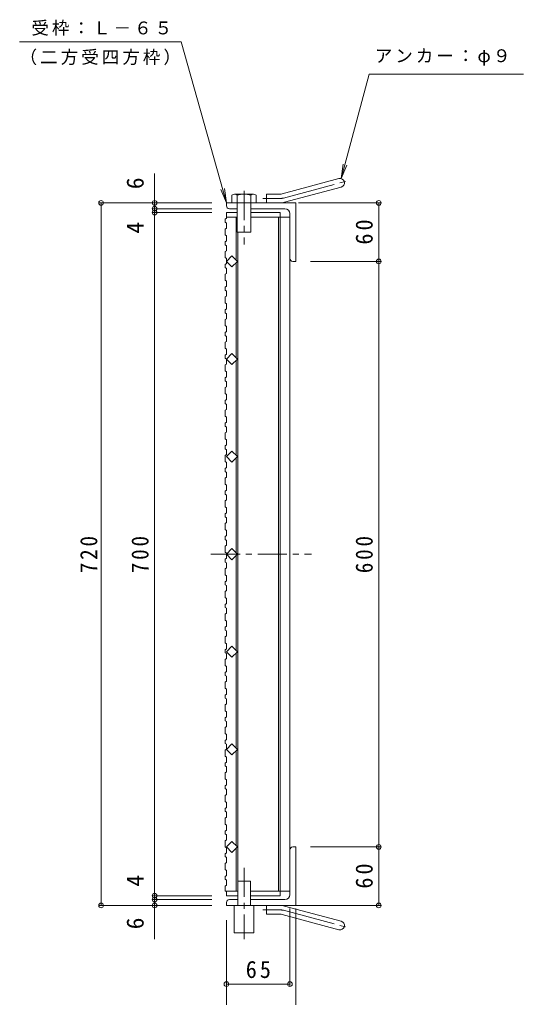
# Model space of a CAD drawing. Units: millimetres, scale not verified. Extents: x -1087 to 1035, y -823 to 774.
# Drawn here: x -168 to 348, y -299 to 703 of the extents above; entities that cross this region are included whole.
import ezdxf
from ezdxf.enums import TextEntityAlignment as Align

# ---------------------------------------------------------------- set-up
doc = ezdxf.new("R2010")
doc.units = ezdxf.units.MM
doc.header["$LTSCALE"] = 6
doc.header["$PDMODE"] = 32
doc.header["$PDSIZE"] = 4.8
doc.linetypes.add('CHAIN1', pattern=[8, 5, -1, 1, -1])
doc.linetypes.add('CHAIN2', pattern=[12, 9, -1, 1, -1])
for name, color, linetype, lineweight in [('A-1_ピット', 2, 'Continuous', 9), ('A-2_蓋', 3, 'Continuous', 9), ('A-4_寸法', 7, 'Continuous', 9), ('A-5_仕様文', 7, 'Continuous', 9), ('A-9_ｸｯｼｮﾝ材', 4, 'Continuous', 9)]:
    doc.layers.add(name, color=color, linetype=linetype, lineweight=lineweight)
doc.styles.add('ＭＳ ゴシック', font='')
doc.styles.get('ＭＳ ゴシック').set_extended_font_data('MS Gothic')

msp = doc.modelspace()

# ---------------------------------------------------------------- linework, layer by layer
at = {"layer": 'A-1_ピット'}
for p, q in [((101.017, 524.734), (159.207, 540.326)), ((103.346, 516.041), (161.537, 531.633)), ((84.872, 515.427), (84.872, 524.428)), ((98.687, 524.428), (84.872, 524.428)), ((114.872, 515.427), (43.872, 515.427)), ((43.872, 512.427), (43.872, 515.427)), ((114.872, 515.427), (114.872, 455.427)), ((46.872, 509.427), (54.872, 509.427)), ((68.872, 509.427), (103.872, 509.427)), ((108.872, 458.427), (108.872, 504.427)), ((111.872, 455.427), (114.872, 455.427)), ((108.872, -147.573), (108.872, -193.573)), ((111.872, -144.573), (114.872, -144.573)), ((114.872, -204.573), (114.872, -144.573)), ((46.872, -198.573), (55.372, -198.573)), ((68.372, -198.573), (103.872, -198.573)), ((43.872, -201.573), (43.872, -204.573)), ((114.872, -204.573), (43.872, -204.573)), ((84.872, -204.573), (84.872, -213.573)), ((103.346, -205.186), (161.537, -220.779)), ((98.687, -213.573), (84.872, -213.573)), ((101.017, -213.88), (159.207, -229.472))]:
    msp.add_line(p, q, dxfattribs=at)
at = {"layer": 'A-1_ピット', "linetype": 'CHAIN2'}
for p, q in [((102.181, 520.387), (167.348, 537.849)), ((98.687, 519.928), (81.067, 519.928)), ((98.687, -209.073), (81.067, -209.073)), ((102.181, -209.533), (167.348, -226.994))]:
    msp.add_line(p, q, dxfattribs=at)
at = {"layer": 'A-1_ピット'}
for centre, radius, start, end in [((160.372, 535.98), 4.5, 285.00014, 104.99991), ((98.687, 533.427), 9, 270, 285.00002), ((46.872, 512.427), 3, 180, 270), ((98.687, 533.427), 18, 270, 285), ((103.872, 504.427), 5, 0, 90), ((111.872, 458.427), 3, 180, 270), ((111.872, -147.573), 3, 90, 180), ((46.872, -201.573), 3, 90, 180), ((103.872, -193.573), 5, 270, 0), ((98.687, -222.573), 18, 75, 90), ((98.687, -222.573), 9, 74.99998, 90), ((160.372, -225.125), 4.5, 255.00009, 74.99986)]:
    msp.add_arc(centre, radius, start, end, dxfattribs=at)
at = {"layer": 'A-1_ピット', "linetype": 'CHAIN2'}
for centre, start, end in [((98.687, 533.427), 270, 284.99995), ((98.687, -222.573), 75.00005, 90)]:
    msp.add_arc(centre, 13.5, start, end, dxfattribs=at)
at = {"layer": 'A-2_蓋'}
for p, q in [((43.872, 505.427), (43.872, 499.784)), ((43.872, 505.427), (54.872, 505.427)), ((42.372, 498.784), (43.872, 499.784)), ((42.372, 498.784), (42.372, 495.784)), ((42.372, 495.784), (43.872, 494.784)), ((43.872, 500.927), (54.872, 500.927)), ((43.872, 494.784), (43.872, 489.671)), ((53.872, 456.742), (53.872, 500.927)), ((68.872, 500.927), (108.872, 500.927)), ((97.372, 500.927), (97.372, -190.073)), ((98.872, 500.927), (98.872, -190.073)), ((108.872, 500.927), (108.872, -190.073)), ((42.372, 488.671), (43.872, 489.671)), ((42.372, 488.671), (42.372, 482.671)), ((42.372, 482.671), (43.872, 481.671)), ((43.872, 476.558), (43.872, 481.671)), ((55.372, -190.073), (55.372, 485.427)), ((42.372, 475.558), (43.872, 476.558)), ((42.372, 475.558), (42.372, 472.558)), ((42.372, 472.558), (43.872, 471.558)), ((43.872, 471.558), (43.872, 466.445)), ((42.372, 465.445), (43.872, 466.445)), ((42.372, 465.445), (42.372, 459.445)), ((42.372, 459.445), (43.872, 458.445)), ((42.372, 452.332), (43.872, 453.332)), ((42.372, 452.332), (42.372, 449.332)), ((43.872, 453.332), (43.872, 458.445)), ((53.872, 356.742), (53.872, 454.115)), ((42.372, 449.332), (43.872, 448.332)), ((42.372, 442.219), (43.872, 443.219)), ((42.372, 442.219), (42.372, 436.219)), ((43.872, 448.332), (43.872, 443.219)), ((42.372, 436.219), (43.872, 435.219)), ((43.872, 430.106), (43.872, 435.219)), ((42.372, 429.106), (43.872, 430.106)), ((42.372, 429.106), (42.372, 426.106)), ((42.372, 426.106), (43.872, 425.106)), ((43.872, 425.106), (43.872, 419.993)), ((42.372, 418.993), (43.872, 419.993)), ((42.372, 418.993), (42.372, 412.993)), ((42.372, 412.993), (43.872, 411.993)), ((43.872, 406.88), (43.872, 411.993)), ((42.372, 405.88), (43.872, 406.88)), ((42.372, 405.88), (42.372, 402.88)), ((42.372, 402.88), (43.872, 401.88)), ((43.872, 401.88), (43.872, 396.767)), ((42.372, 395.767), (43.872, 396.767)), ((42.372, 395.767), (42.372, 389.767)), ((42.372, 389.767), (43.872, 388.767)), ((42.372, 382.654), (43.872, 383.654)), ((42.372, 382.654), (42.372, 379.654)), ((43.872, 383.654), (43.872, 388.767)), ((42.372, 379.654), (43.872, 378.654)), ((42.372, 372.541), (43.872, 373.541)), ((42.372, 372.541), (42.372, 366.541)), ((43.872, 378.654), (43.872, 373.541)), ((42.372, 366.541), (43.872, 365.541)), ((43.872, 360.428), (43.872, 365.541)), ((42.372, 359.428), (43.872, 360.428)), ((42.372, 359.428), (42.372, 356.428)), ((42.372, 356.428), (43.872, 355.428)), ((43.872, 355.428), (43.872, 350.315)), ((53.872, 256.742), (53.872, 354.115)), ((42.372, 349.315), (43.872, 350.315)), ((42.372, 349.315), (42.372, 343.315)), ((42.372, 343.315), (43.872, 342.315)), ((43.872, 337.202), (43.872, 342.315)), ((42.372, 336.202), (43.872, 337.202)), ((42.372, 336.202), (42.372, 333.202)), ((42.372, 333.202), (43.872, 332.202)), ((43.872, 332.202), (43.872, 327.088)), ((42.372, 326.088), (43.872, 327.088)), ((42.372, 326.088), (42.372, 320.088)), ((42.372, 320.088), (43.872, 319.089)), ((42.372, 312.976), (43.872, 313.976)), ((42.372, 312.976), (42.372, 309.976)), ((43.872, 313.976), (43.872, 319.089)), ((42.372, 309.976), (43.872, 308.975)), ((42.372, 302.862), (43.872, 303.862)), ((42.372, 302.862), (42.372, 296.862)), ((43.872, 308.975), (43.872, 303.862)), ((42.372, 296.862), (43.872, 295.862)), ((42.372, 289.749), (43.872, 290.749)), ((43.872, 290.749), (43.872, 295.862)), ((42.372, 289.749), (42.372, 286.749)), ((42.372, 286.749), (43.872, 285.749)), ((42.372, 279.636), (43.872, 280.636)), ((43.872, 285.749), (43.872, 280.636)), ((42.372, 279.636), (42.372, 273.636)), ((42.372, 273.636), (43.872, 272.636)), ((43.872, 267.523), (43.872, 272.636)), ((42.372, 266.523), (43.872, 267.523)), ((42.372, 266.523), (42.372, 263.523)), ((42.372, 263.523), (43.872, 262.523)), ((43.872, 262.523), (43.872, 257.41)), ((42.372, 256.41), (43.872, 257.41)), ((42.372, 256.41), (42.372, 250.41)), ((53.872, 156.742), (53.872, 254.115)), ((42.372, 250.41), (43.872, 249.41)), ((42.372, 243.297), (43.872, 244.297)), ((42.372, 243.297), (42.372, 240.297)), ((43.872, 244.297), (43.872, 249.41)), ((42.372, 240.297), (43.872, 239.297)), ((42.372, 233.184), (43.872, 234.184)), ((42.372, 233.184), (42.372, 227.184)), ((43.872, 239.297), (43.872, 234.184)), ((42.372, 227.184), (43.872, 226.184)), ((42.372, 220.071), (43.872, 221.071)), ((43.872, 221.071), (43.872, 226.184)), ((42.372, 220.071), (42.372, 217.071)), ((42.372, 217.071), (43.872, 216.071)), ((42.372, 209.957), (43.872, 210.958)), ((43.872, 216.071), (43.872, 210.958)), ((42.372, 209.957), (42.372, 203.957)), ((42.372, 203.957), (43.872, 202.958)), ((43.872, 197.845), (43.872, 202.958)), ((42.372, 196.845), (43.872, 197.845)), ((42.372, 196.845), (42.372, 193.845)), ((42.372, 193.845), (43.872, 192.844)), ((43.872, 192.844), (43.872, 187.731)), ((42.372, 186.731), (43.872, 187.731)), ((42.372, 186.731), (42.372, 180.731)), ((42.372, 180.731), (43.872, 179.731)), ((42.372, 173.618), (43.872, 174.619)), ((42.372, 173.618), (42.372, 170.618)), ((42.372, 170.618), (43.872, 169.618)), ((43.872, 174.619), (43.872, 179.731)), ((42.372, 163.505), (43.872, 164.505)), ((42.372, 163.505), (42.372, 157.505)), ((43.872, 169.618), (43.872, 164.505)), ((42.372, 157.505), (43.872, 156.505)), ((42.372, 150.392), (43.872, 151.392)), ((42.372, 150.392), (42.372, 147.392)), ((43.872, 151.392), (43.872, 156.505)), ((53.872, 56.742), (53.872, 154.115)), ((42.372, 147.392), (43.872, 146.392)), ((42.372, 140.279), (43.872, 141.279)), ((43.872, 146.392), (43.872, 141.279)), ((42.372, 140.279), (42.372, 134.279)), ((42.372, 134.279), (43.872, 133.279)), ((43.872, 128.166), (43.872, 133.279)), ((42.372, 127.166), (43.872, 128.166)), ((42.372, 127.166), (42.372, 124.166)), ((42.372, 124.166), (43.872, 123.166)), ((43.872, 123.166), (43.872, 118.053)), ((42.372, 117.053), (43.872, 118.053)), ((42.372, 117.053), (42.372, 111.053)), ((42.372, 111.053), (43.872, 110.053)), ((42.372, 103.94), (43.872, 104.94)), ((42.372, 103.94), (42.372, 100.94)), ((42.372, 100.94), (43.872, 99.94)), ((43.872, 104.94), (43.872, 110.053)), ((42.372, 93.826), (43.872, 94.827)), ((42.372, 93.826), (42.372, 87.827)), ((43.872, 99.94), (43.872, 94.827)), ((42.372, 87.827), (43.872, 86.827)), ((42.372, 80.714), (43.872, 81.714)), ((42.372, 80.714), (42.372, 77.714)), ((43.872, 81.714), (43.872, 86.827)), ((42.372, 77.714), (43.872, 76.713)), ((42.372, 70.6), (43.872, 71.6)), ((42.372, 70.6), (42.372, 64.6)), ((43.872, 76.713), (43.872, 71.6)), ((42.372, 64.6), (43.872, 63.6)), ((43.872, 58.488), (43.872, 63.6)), ((42.372, 57.487), (43.872, 58.488)), ((42.372, 57.487), (42.372, 54.487)), ((42.372, 54.487), (43.872, 53.487)), ((43.872, 53.487), (43.872, 48.374)), ((53.872, -43.26), (53.872, 54.115)), ((42.372, 47.374), (43.872, 48.374)), ((42.372, 47.374), (42.372, 41.374)), ((42.372, 41.374), (43.872, 40.374)), ((43.872, 35.261), (43.872, 40.374)), ((42.372, 34.261), (43.872, 35.261)), ((42.372, 34.261), (42.372, 31.261)), ((42.372, 31.261), (43.872, 30.261)), ((43.872, 30.261), (43.872, 25.148)), ((42.372, 24.148), (43.872, 25.148)), ((42.372, 24.148), (42.372, 18.148)), ((42.372, 18.148), (43.872, 17.148)), ((42.372, 11.035), (43.872, 12.035)), ((42.372, 11.035), (42.372, 8.035)), ((43.872, 12.035), (43.872, 17.148)), ((42.372, 8.035), (43.872, 7.035)), ((42.372, 0.922), (43.872, 1.922)), ((42.372, 0.922), (42.372, -5.078)), ((43.872, 7.035), (43.872, 1.922)), ((42.372, -5.078), (43.872, -6.078)), ((43.872, -11.191), (43.872, -6.078)), ((42.372, -12.191), (43.872, -11.191)), ((42.372, -12.191), (42.372, -15.191)), ((42.372, -15.191), (43.872, -16.191)), ((43.872, -16.191), (43.872, -21.304)), ((42.372, -22.305), (43.872, -21.304)), ((42.372, -22.305), (42.372, -28.304)), ((42.372, -28.304), (43.872, -29.304)), ((43.872, -34.417), (43.872, -29.304)), ((42.372, -35.417), (43.872, -34.417)), ((42.372, -35.417), (42.372, -38.417)), ((42.372, -38.417), (43.872, -39.417)), ((43.872, -39.417), (43.872, -44.531)), ((42.372, -45.531), (43.872, -44.531)), ((42.372, -45.531), (42.372, -51.531)), ((53.872, -45.888), (53.872, -143.26)), ((42.372, -51.531), (43.872, -52.53)), ((42.372, -58.643), (43.872, -57.643)), ((42.372, -58.643), (42.372, -61.643)), ((43.872, -57.643), (43.872, -52.53)), ((42.372, -61.643), (43.872, -62.644)), ((42.372, -68.757), (43.872, -67.757)), ((42.372, -68.757), (42.372, -74.757)), ((43.872, -62.644), (43.872, -67.757)), ((42.372, -74.757), (43.872, -75.757)), ((43.872, -80.87), (43.872, -75.757)), ((42.372, -81.87), (43.872, -80.87)), ((42.372, -81.87), (42.372, -84.87)), ((42.372, -84.87), (43.872, -85.87)), ((43.872, -85.87), (43.872, -90.983)), ((42.372, -91.983), (43.872, -90.983)), ((42.372, -91.983), (42.372, -97.983)), ((42.372, -97.983), (43.872, -98.983)), ((43.872, -104.096), (43.872, -98.983)), ((42.372, -105.096), (43.872, -104.096)), ((42.372, -105.096), (42.372, -108.096)), ((42.372, -108.096), (43.872, -109.096)), ((43.872, -109.096), (43.872, -114.209)), ((42.372, -115.209), (43.872, -114.209)), ((42.372, -115.209), (42.372, -121.209)), ((42.372, -121.209), (43.872, -122.209)), ((42.372, -128.322), (43.872, -127.322)), ((42.372, -128.322), (42.372, -131.322)), ((43.872, -127.322), (43.872, -122.209)), ((42.372, -131.322), (43.872, -132.322)), ((42.372, -138.435), (43.872, -137.435)), ((42.372, -138.435), (42.372, -144.435)), ((43.872, -132.322), (43.872, -137.435)), ((42.372, -144.435), (43.872, -145.435)), ((43.872, -150.548), (43.872, -145.435)), ((53.872, -145.887), (53.872, -190.073)), ((42.372, -151.548), (43.872, -150.548)), ((42.372, -151.548), (42.372, -154.548)), ((42.372, -154.548), (43.872, -155.548)), ((43.872, -155.548), (43.872, -160.661)), ((42.372, -161.662), (43.872, -160.661)), ((42.372, -161.662), (42.372, -167.662)), ((42.372, -167.662), (43.872, -168.661)), ((43.872, -173.774), (43.872, -168.661)), ((42.372, -174.774), (43.872, -173.774)), ((42.372, -174.774), (42.372, -177.774)), ((42.372, -177.774), (43.872, -178.775)), ((43.872, -178.775), (43.872, -183.888)), ((42.372, -184.888), (43.872, -183.888)), ((42.372, -184.888), (42.372, -190.073)), ((42.372, -190.073), (55.372, -190.073)), ((43.872, -194.573), (43.872, -190.073)), ((68.372, -190.073), (108.872, -190.073)), ((43.872, -194.573), (55.372, -194.573))]:
    msp.add_line(p, q, dxfattribs=at)
at = {"layer": 'A-2_蓋', "linetype": 'CHAIN1'}
msp.add_line((27.894, 155.427), (131.095, 155.427), dxfattribs=at)
at = {"layer": 'A-2_蓋'}
for points in [[(68.872, 505.427), (98.872, 505.427), (98.872, 500.927)], [(68.372, -194.573), (98.872, -194.573), (98.872, -190.073)]]:
    msp.add_lwpolyline(points, dxfattribs=at)
for points in [[(55.186, 455.428), (49.529, 449.772), (43.872, 455.428), (49.529, 461.085)], [(55.186, 355.428), (49.529, 349.772), (43.872, 355.428), (49.529, 361.085)], [(55.186, 255.428), (49.529, 249.771), (43.872, 255.428), (49.529, 261.085)], [(55.186, 155.428), (49.529, 149.771), (43.872, 155.428), (49.529, 161.085)], [(55.186, 55.428), (49.529, 49.772), (43.872, 55.428), (49.529, 61.085)], [(55.186, -44.574), (49.529, -38.917), (43.872, -44.574), (49.529, -50.231)], [(55.186, -144.574), (49.529, -138.917), (43.872, -144.574), (49.529, -150.231)]]:
    msp.add_lwpolyline(points, close=True, dxfattribs=at)
at = {"layer": 'A-4_寸法'}
for p, q in [((-29.751, -239.158), (-29.751, 545.635)), ((28.872, 515.427), (-86.51, 515.427)), ((-84.71, -204.573), (-84.71, 515.427)), ((117.872, 515.427), (201.842, 515.427)), ((200.042, -204.573), (200.042, 515.427)), ((28.872, 509.427), (-31.551, 509.427)), ((28.872, 505.427), (-31.551, 505.427)), ((129.873, 455.427), (201.842, 455.427)), ((129.873, -144.573), (201.842, -144.573)), ((28.872, -194.573), (-31.551, -194.573)), ((28.872, -198.573), (-31.551, -198.573)), ((28.872, -204.573), (-86.51, -204.573)), ((108.872, -207.573), (108.872, -286.973)), ((113.687, -204.573), (201.842, -204.573)), ((114.872, -207.573), (114.872, -334.973)), ((43.872, -219.573), (43.872, -334.973)), ((43.872, -285.173), (108.872, -285.173))]:
    msp.add_line(p, q, dxfattribs=at)
for p in [(-84.71, 515.427), (-29.751, 515.427), (-29.751, 509.427), (200.042, 515.427), (-29.751, 505.427), (200.042, 455.427), (200.042, -144.573), (-29.751, -194.573), (-29.751, -198.573), (-84.71, -204.573), (-29.751, -204.573), (200.042, -204.573), (43.872, -285.173), (108.872, -285.173)]:
    msp.add_point(p, dxfattribs=at)
at = {"layer": 'A-5_仕様文'}
for p, q in [((-168.263, 680.351), (-2.489, 680.351)), ((161.537, 540.326), (163.495, 555.198)), ((161.537, 540.326), (167.277, 554.185)), ((43.872, 515.427), (41.733, 530.274))]:
    msp.add_line(p, q, dxfattribs=at)
for points in [[(-2.489, 680.351), (43.872, 515.427), (37.963, 529.214)], [(161.537, 540.326), (190.235, 647.427), (348.346, 647.427)]]:
    msp.add_lwpolyline(points, dxfattribs=at)
at = {"layer": 'A-9_ｸｯｼｮﾝ材'}
for p, q in [((52.153, 524.388), (71.592, 524.388)), ((54.872, 515.427), (54.872, 523.347)), ((68.872, 515.427), (68.872, 523.347)), ((74.311, 523.347), (74.311, 515.427)), ((54.872, 515.427), (54.872, 485.427)), ((68.872, 515.427), (68.872, 485.427)), ((54.872, 485.427), (68.872, 485.427)), ((55.372, -179.573), (55.372, -204.573)), ((55.372, -179.573), (68.372, -179.573)), ((68.372, -179.573), (68.372, -204.573)), ((51.872, -204.573), (51.872, -232.573)), ((71.872, -204.573), (71.872, -232.573)), ((51.872, -232.573), (71.872, -232.573))]:
    msp.add_line(p, q, dxfattribs=at)
at = {"layer": 'A-9_ｸｯｼｮﾝ材', "linetype": 'CHAIN1'}
for p, q in [((61.872, 527.809), (61.872, 472.851)), ((61.872, -165.87), (61.872, -239.065))]:
    msp.add_line(p, q, dxfattribs=at)
at = {"layer": 'A-9_ｸｯｼｮﾝ材'}
msp.add_lwpolyline([(49.433, 523.347), (49.433, 515.427), (74.311, 515.427)], dxfattribs=at)
for centre, radius, start, end in [((52.153, 520.314), 4.074, 48.12389, 131.8763), ((61.872, 500.321), 24.066, 73.09029, 106.90971), ((71.592, 520.314), 4.074, 48.1237, 131.87611)]:
    msp.add_arc(centre, radius, start, end, dxfattribs=at)

# ---------------------------------------------------------------- texts
at = {"layer": 'A-4_寸法', "color": 2, "style": 'ＭＳ ゴシック'}
for s, p in [('6', (-35.751, 529.51)), ('4', (-35.751, 483.952)), ('4', (-35.751, -185.226)), ('6', (-35.751, -228.967))]:
    msp.add_text(s, height=17.6, rotation=90, dxfattribs=at).set_placement(p, align=Align.BOTTOM_LEFT)
at = {"layer": 'A-4_寸法', "color": 2, "char_height": 17.6, "attachment_point": 7, "rotation": 90, "style": 'ＭＳ ゴシック'}
for s, insert in [('\\T1.27;\\W0.95;60', (194.042, 472.677)), ('\\T1.27;\\W0.9;720', (-88.31, 135.927)), ('\\T1.27;\\W0.9;700', (-35.751, 135.927)), ('\\T1.27;\\W0.9;600', (194.042, 135.927)), ('\\T1.27;\\W0.95;60', (194.042, -187.323))]:
    msp.add_mtext(s, dxfattribs=dict(at, insert=insert))
at = {"layer": 'A-4_寸法', "color": 2, "insert": (63.622, -279.173), "char_height": 17.6, "attachment_point": 7, "style": 'ＭＳ ゴシック'}
msp.add_mtext('\\T1.27;\\W0.95;65', dxfattribs=at)
at = {"layer": 'A-5_仕様文', "char_height": 13.2, "attachment_point": 7, "style": 'ＭＳ ゴシック'}
for s, insert in [('\\T1.17;受枠：Ｌ－６５', (-156.162, 686.67)), ('\\T1.17;（二方受四方枠）', (-168.263, 656.521)), ('\\T1.17;アンカー：φ９', (195.863, 656.033))]:
    msp.add_mtext(s, dxfattribs=dict(at, insert=insert))

doc.saveas('drawing.dxf')
